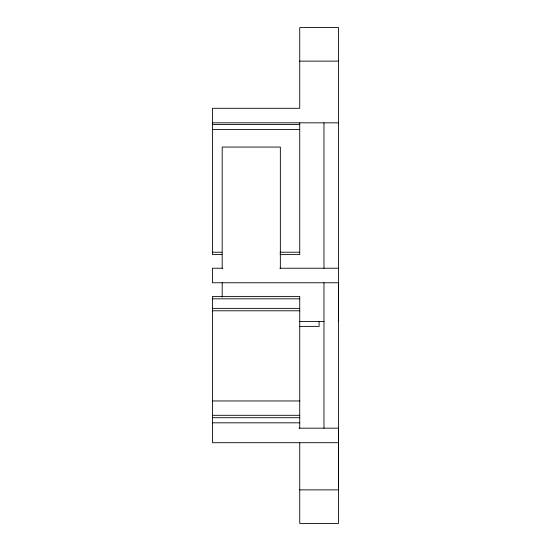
<?xml version="1.0" encoding="UTF-8"?>
<svg xmlns="http://www.w3.org/2000/svg" width="551" height="551" viewBox="0 0 551 551"><rect width="100%" height="100%" fill="white"/><g stroke="black" fill="none" stroke-linecap="round" stroke-linejoin="round"><path stroke-width="0.83" d="M338.507 321.543L338.507 282.773L212.493 282.766L212.493 268.227L222.721 268.234M299.73 61.127L338.507 61.127M212.493 122.832L338.507 122.832M212.493 124.505L299.73 124.505M212.493 129.444L299.73 129.444M212.493 252.227L221.901 252.227M280.06 252.227L299.73 252.227M221.901 254.596L212.493 254.596L212.493 108.292L299.73 108.292L299.73 27.55L338.507 27.55L338.507 523.45L299.73 523.45L299.73 442.708M280.06 254.596L299.73 254.596L299.73 122.832M279.812 268.234L338.507 268.227M212.493 298.814L299.73 298.814M212.493 308.374L299.73 308.374M212.493 310.785L299.73 310.785M299.165 321.543L324.05 321.543M299.448 326.392L319.119 326.392L319.119 321.261M212.493 400.963L299.73 400.963M212.493 415.302L299.73 415.302M212.493 417.713L299.73 417.713M212.493 422.824L299.73 422.824M299.076 428.168L338.507 428.168L338.507 489.873L299.73 489.873M338.507 442.708L212.493 442.708L212.493 296.404L299.73 296.404L299.73 428.168M323.967 122.832L323.967 268.227M323.967 282.773L323.967 428.168M280.349 268.227L280.349 147.069L222.191 147.069L222.191 268.227M222.191 282.773L222.191 297.099"/></g></svg>
